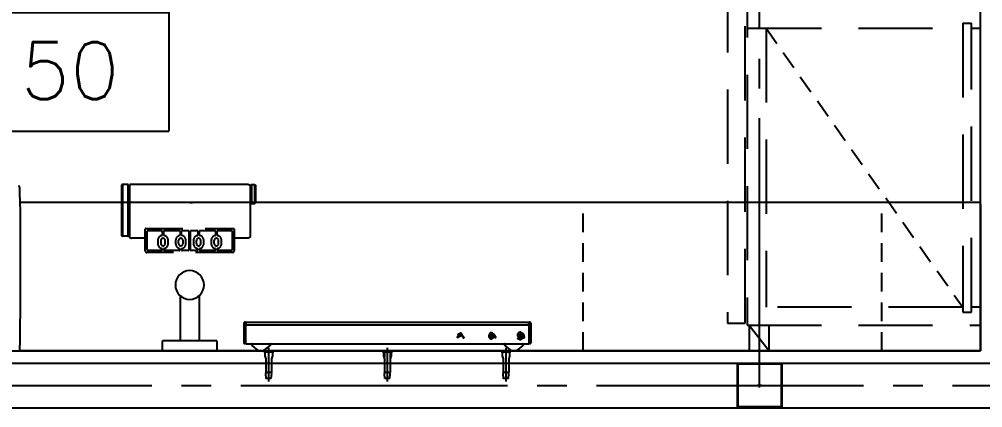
# Model space of a CAD drawing. Header units: millimetres. Extents: x 8300 to 98248, y -10383 to 40000.
# Drawn here: x 28185 to 29159, y 16027 to 16420 of the extents above; entities that cross this region are included whole.
import ezdxf
from ezdxf.enums import TextEntityAlignment as Align

# ---------------------------------------------------------------- set-up
doc = ezdxf.new("R2010")
doc.units = ezdxf.units.MM
doc.header["$LTSCALE"] = 300
for name, pattern in [('CADEWA_LINE5', [1.2, 0.9, -0.1, 0.1, -0.1]), ('CADEWA_LINE6', [2.1, 1.8, -0.1, 0.1, -0.1]), ('DASH-N', [0.375, 0.25, -0.125]), ('DASH-S', [0.2, 0.125, -0.075])]:
    doc.linetypes.add(name, pattern=pattern)
doc.layers.add('K建0_壁', color=7, linetype='CONTINUOUS')
doc.styles.add('txt2', font='txt.shx', dxfattribs={"width": 1.197332, "bigfont": 'extfont2'})

# ---------------------------------------------------------------- blocks, each defined once
blk = doc.blocks.new('ZGroup299', base_point=(28035.89, 16429.5))
at = {"layer": 'K建0_壁', "color": 250, "linetype": 'Continuous', "lineweight": -3}
for p, q in [((27735.89, 16552), (28335.89, 16552)), ((27735.89, 16552), (27735.89, 16307)), ((28335.89, 16552), (28335.89, 16307)), ((27735.89, 16427), (28335.89, 16427)), ((28035.89, 16307), (28035.89, 16427)), ((27735.89, 16307), (28335.89, 16307))]:
    blk.add_line(p, q, dxfattribs=at)
at = {"layer": 'K建0_壁', "color": 250, "lineweight": -3, "style": 'txt2'}
for s, height, width, p in [('トイレ', 67.926, 0.953422, (28035.89, 16489.5)), ('±0', 57.6, 1.034314, (27885.89, 16367)), ('2150', 57.6, 1.013158, (28185.89, 16368.25))]:
    blk.add_text(s, height=height, dxfattribs=dict(at, width=width)).set_placement(p, align=Align.MIDDLE_CENTER)

msp = doc.modelspace()

# ---------------------------------------------------------------- linework, layer by layer
at = {"layer": 'K建0_壁', "color": 250, "linetype": 'CADEWA_LINE5', "lineweight": -3}
for p, q in [((28933.5, 16050), (28933.5, 17155.69)), ((27688.57, 16050), (29312.65, 16050))]:
    msp.add_line(p, q, dxfattribs=at)
at = {"layer": 'K建0_壁', "color": 250, "linetype": 'Continuous', "lineweight": -3}
for p, q in [((29157, 16085), (29157, 17065)), ((28185.64, 16233.06), (28185.47, 16233.05)), ((28357, 16235), (28359.73, 16235)), ((29157, 16233), (29157, 16085)), ((28347.5, 16140.55), (28347.5, 16095)), ((28366.5, 16140.55), (28366.5, 16095)), ((28412, 16092.85), (28412, 16113.35)), ((28413.3, 16113.85), (28412.5, 16113.85)), ((28413.5, 16113.65), (28413.5, 16092.55)), ((28700.5, 16110.78), (28413.5, 16110.78)), ((28413.87, 16113.63), (28413.82, 16110.78)), ((28413.92, 16113.6), (28414.43, 16114.1)), ((28414.14, 16113.82), (28414.07, 16113.82)), ((28414.43, 16114.1), (28699.93, 16114.1)), ((28700.18, 16110.78), (28700.13, 16113.9)), ((28700.5, 16092.55), (28700.5, 16113.65)), ((28701.5, 16113.85), (28700.7, 16113.85)), ((28702, 16113.35), (28702, 16092.85)), ((28627.64, 16098.98), (28632.32, 16101.9)), ((28628.03, 16098.35), (28632.71, 16101.28)), ((28628.64, 16101.79), (28628.24, 16101.04)), ((28629.26, 16100.8), (28628.41, 16100.77)), ((28630.89, 16102.72), (28628.9, 16101.49)), ((28628.9, 16101.49), (28628.97, 16101.62)), ((28631.09, 16102.4), (28629.1, 16101.17)), ((28629.1, 16101.17), (28629.25, 16101.17)), ((28630.73, 16103.1), (28631.58, 16103.13)), ((28630.89, 16102.72), (28630.74, 16102.72)), ((28631.09, 16102.4), (28631.02, 16102.28)), ((28631.35, 16102.1), (28631.75, 16102.85)), ((28632.74, 16101.43), (28632.47, 16101.87)), ((28690.83, 16103.9), (28690.55, 16103.8)), ((28690.76, 16103.31), (28690.98, 16103.39)), ((28329.5, 16085), (28329.5, 16095)), ((28384.5, 16095), (28329.5, 16095)), ((28384.5, 16095), (28384.5, 16085)), ((28412.5, 16092.35), (28413.3, 16092.35)), ((28414, 16092.1), (28413.5, 16092.6)), ((28414, 16092.1), (28700, 16092.1)), ((28419.7, 16091.6), (28419.7, 16091.09)), ((28438.7, 16091.6), (28438.7, 16091.09)), ((28627.88, 16098.39), (28627.6, 16098.83)), ((28675.3, 16091.09), (28675.3, 16091.6)), ((28694.3, 16091.09), (28694.3, 16091.6)), ((28700, 16092.1), (28700.5, 16092.6)), ((28701.5, 16092.35), (28700.7, 16092.35)), ((27765, 16085), (29157, 16085)), ((28185.2, 16085.1), (28185.23, 16085.1)), ((29157, 16085), (28185.8, 16085)), ((28329.5, 16085), (28329.45, 16085)), ((28384.5, 16085), (28329.5, 16085)), ((28425.91, 16085.73), (28420.08, 16090.3)), ((28425.52, 16086.03), (28425.95, 16085)), ((28688.05, 16085), (28425.95, 16085)), ((28427.14, 16085.3), (28431.26, 16085.3)), ((28432.5, 16085), (28432, 16084)), ((28432, 16084), (28442, 16084)), ((28432.49, 16085.73), (28438.32, 16090.3)), ((28433, 16084), (28433, 16080)), ((28437, 16054), (28437, 16088)), ((28441, 16080), (28441, 16084)), ((28442, 16084), (28441.5, 16085)), ((28552.5, 16085), (28552, 16084)), ((28552, 16084), (28562, 16084)), ((28553, 16084), (28553, 16080)), ((28557, 16054), (28557, 16088)), ((28560, 16063), (28560, 16084)), ((28561, 16080), (28561, 16084)), ((28562, 16084), (28561.5, 16085)), ((28672.5, 16085), (28672, 16084)), ((28672, 16084), (28682, 16084)), ((28673, 16084), (28673, 16080)), ((28675.68, 16090.3), (28681.51, 16085.73)), ((28677, 16054), (28677, 16088)), ((28681, 16080), (28681, 16084)), ((28682, 16084), (28681.5, 16085)), ((28682.74, 16085.3), (28686.86, 16085.3)), ((28688.48, 16086.03), (28688.05, 16085)), ((28693.92, 16090.3), (28688.09, 16085.73)), ((27752.5, 16072.5), (29169.5, 16072.5)), ((28433, 16080), (28434, 16077)), ((28434, 16077), (28434, 16063)), ((28440, 16077), (28441, 16080)), ((28440, 16063), (28440, 16077)), ((28554, 16077), (28554, 16063)), ((28560, 16077), (28561, 16080)), ((28673, 16080), (28674, 16077)), ((28674, 16077), (28674, 16063)), ((28680, 16077), (28681, 16080)), ((28680, 16063), (28680, 16077)), ((28440, 16063), (28434, 16063)), ((28439.5, 16062.5), (28440, 16063)), ((28439.92, 16062), (28439.5, 16062.5)), ((28439.5, 16057), (28439.92, 16062)), ((28560, 16063), (28554, 16063)), ((28554.5, 16057), (28554.08, 16062)), ((28559.5, 16062.5), (28560, 16063)), ((28559.92, 16062), (28559.5, 16062.5)), ((28559.5, 16057), (28559.92, 16062)), ((28680, 16063), (28674, 16063)), ((28679.5, 16062.5), (28680, 16063)), ((28679.92, 16062), (28679.5, 16062.5)), ((28679.5, 16057), (28679.92, 16062)), ((28559.5, 16057), (28554.5, 16057)), ((28933.5, 16047.79), (28933.5, 16052.21)), ((28935.71, 16050), (28931.29, 16050)), ((27752.5, 16027.5), (29214.5, 16027.5))]:
    msp.add_line(p, q, dxfattribs=at)
at = {"layer": 'K建0_壁', "color": 250, "linetype": 'DASH-N', "lineweight": -3}
for p, q in [((29139, 16416), (29148, 16416)), ((29139, 16416), (29139, 16124)), ((29148, 16124), (29148, 16416)), ((28921, 16411), (29139, 16411)), ((28940, 16411), (28940, 16129)), ((29148, 16411), (29157, 16411)), ((29139, 16129), (28921, 16129)), ((29139, 16124), (29148, 16124)), ((29157, 16129), (29148, 16129)), ((28923, 16111), (28943, 16085))]:
    msp.add_line(p, q, dxfattribs=at)
at = {"layer": 'K建0_壁', "color": 250, "linetype": 'DASH-S', "lineweight": -3, "ltscale": 0.5}
for p, q in [((28940, 16411), (29139, 16129)), ((28755, 16085), (28755, 16235)), ((29057.05, 16085), (29057.05, 16235))]:
    msp.add_line(p, q, dxfattribs=at)
at = {"layer": 'K建0_壁', "color": 250, "linetype": 'DASH-S', "lineweight": -3, "ltscale": 15}
for p, q in [((28294.5, 16253.01), (28289, 16253.01)), ((28295, 16252.51), (28295, 16237.78)), ((28296, 16251.85), (28296, 16235)), ((28416, 16253), (28298, 16253)), ((28418, 16251.85), (28418, 16235)), ((28418, 16250.96), (28418, 16240.14)), ((28419, 16249.51), (28419, 16234.4)), ((28419.5, 16253), (28422.5, 16253)), ((28419.5, 16249.95), (28419.5, 16233.9)), ((28422.5, 16249.95), (28422.5, 16233.9)), ((28423.5, 16249.08), (28423.5, 16234.9)), ((28295, 16237.78), (28295, 16235)), ((28295, 16235), (28295, 16237.78)), ((28419.5, 16233.9), (28422.5, 16233.9))]:
    msp.add_line(p, q, dxfattribs=at)
at = {"layer": 'K建0_壁', "color": 250, "linetype": 'DASH-S', "lineweight": -3}
for p, q in [((28288, 16235), (28288, 16201.89)), ((28289, 16235), (28289, 16200.89)), ((28294.5, 16235), (28294.5, 16200.89)), ((28295, 16219.19), (28295, 16235)), ((28295, 16235), (28295, 16212.08)), ((28296, 16235), (28296, 16200.13)), ((28418, 16235), (28418, 16200.13)), ((28295, 16201.52), (28295, 16212.08)), ((28312, 16185.94), (28312, 16207.94)), ((28312.5, 16208.44), (28401.5, 16208.44)), ((28402, 16207.94), (28402, 16185.94)), ((28294.5, 16200.89), (28289, 16200.89)), ((28295, 16201.52), (28295, 16201.39)), ((28312, 16198.98), (28298, 16198.98)), ((28314, 16186.94), (28314, 16205.94)), ((28314.5, 16206.44), (28328.75, 16206.44)), ((28329.25, 16205.94), (28329.25, 16202.05)), ((28330.75, 16202.05), (28330.75, 16205.94)), ((28331.25, 16206.44), (28346.75, 16206.44)), ((28347.25, 16205.94), (28347.25, 16202.05)), ((28348.75, 16202.05), (28348.75, 16205.94)), ((28349.25, 16206.44), (28355.75, 16206.44)), ((28356.25, 16205.94), (28356.25, 16186.94)), ((28357.75, 16186.94), (28357.75, 16205.94)), ((28358.25, 16206.44), (28364.75, 16206.44)), ((28365.25, 16205.94), (28365.25, 16202.05)), ((28366.75, 16202.05), (28366.75, 16205.94)), ((28367.25, 16206.44), (28382.75, 16206.44)), ((28383.25, 16205.94), (28383.25, 16202.05)), ((28384.75, 16202.05), (28384.75, 16205.94)), ((28385.25, 16206.44), (28399.5, 16206.44)), ((28400, 16205.94), (28400, 16186.94)), ((28416, 16198.98), (28402, 16198.98)), ((28324.75, 16196.44), (28324.75, 16193.44)), ((28327.75, 16196.44), (28327.75, 16193.44)), ((28332.25, 16193.44), (28332.25, 16196.44)), ((28335.25, 16193.44), (28335.25, 16196.44)), ((28342.75, 16196.44), (28342.75, 16193.44)), ((28345.75, 16193.44), (28345.75, 16196.44)), ((28350.25, 16193.44), (28350.25, 16196.44)), ((28353.25, 16193.44), (28353.25, 16196.44)), ((28360.75, 16196.44), (28360.75, 16193.44)), ((28363.75, 16193.44), (28363.75, 16196.44)), ((28368.25, 16193.44), (28368.25, 16196.44)), ((28371.25, 16193.44), (28371.25, 16196.44)), ((28378.75, 16196.44), (28378.75, 16193.44)), ((28381.75, 16193.44), (28381.75, 16196.44)), ((28386.25, 16193.44), (28386.25, 16196.44)), ((28389.25, 16193.44), (28389.25, 16196.44)), ((28400.5, 16184.44), (28313.5, 16184.44)), ((28328.75, 16186.44), (28314.5, 16186.44)), ((28329.25, 16187.83), (28329.25, 16186.94)), ((28330.75, 16186.94), (28330.75, 16187.83)), ((28346.75, 16186.44), (28331.25, 16186.44)), ((28347.25, 16187.83), (28347.25, 16186.94)), ((28348.75, 16186.94), (28348.75, 16187.83)), ((28355.75, 16186.44), (28349.25, 16186.44)), ((28364.75, 16186.44), (28358.25, 16186.44)), ((28365.25, 16187.83), (28365.25, 16186.94)), ((28366.75, 16186.94), (28366.75, 16187.83)), ((28382.75, 16186.44), (28367.25, 16186.44)), ((28383.25, 16187.83), (28383.25, 16186.94)), ((28384.75, 16186.94), (28384.75, 16187.83)), ((28399.5, 16186.44), (28385.25, 16186.44))]:
    msp.add_line(p, q, dxfattribs=at)
at = {"layer": 'K建0_壁', "color": 250, "linetype": 'DASH-N', "lineweight": -3}
for points in [[(28921, 17039), (28921, 16111), (29157, 16111), (29157, 17039)], [(28923, 16111), (28923, 16085), (28943, 16085), (28943, 16111)]]:
    msp.add_lwpolyline(points, dxfattribs=at)
msp.add_lwpolyline([(28901, 16574), (28901, 16113), (28919, 16113), (28919, 16574)], close=True, dxfattribs=at)
at = {"layer": 'K建0_壁', "color": 250, "linetype": 'Continuous', "lineweight": -3}
for points in [[(28185.47, 16233.05), (28185.47, 16233.69), (28185.46, 16234.33), (28185.45, 16234.97), (28185.43, 16235.61), (28185.42, 16236.25), (28185.4, 16236.89), (28185.39, 16237.53), (28185.37, 16238.16), (28185.35, 16238.8), (28185.34, 16239.44), (28185.33, 16240.08), (28185.32, 16240.72), (28185.31, 16241.36), (28185.3, 16242), (28185.3, 16242.64), (28185.31, 16243.27), (28185.31, 16243.91), (28185.32, 16244.55), (28185.32, 16245.19), (28185.32, 16245.83), (28185.3, 16246.47), (28185.28, 16247.11), (28185.25, 16247.75), (28185.19, 16248.38), (28185.12, 16249.02), (28185.03, 16249.66), (28184.92, 16250.29), (28184.78, 16250.92), (28184.6, 16251.54), (28184.39, 16252.14)], [(29157, 16233), (29157, 16235), (28185.45, 16235)], [(28185.67, 16114.97), (28185.72, 16119.89), (28185.77, 16124.81), (28185.82, 16129.73), (28185.86, 16134.65), (28185.89, 16139.57), (28185.92, 16144.49), (28185.95, 16149.41), (28185.97, 16154.33), (28185.98, 16159.25), (28185.99, 16164.17), (28186, 16169.09), (28186, 16174.01), (28186, 16178.93), (28185.99, 16183.85), (28185.97, 16188.77), (28185.96, 16193.69), (28185.93, 16198.62), (28185.91, 16203.54), (28185.87, 16208.46), (28185.83, 16213.38), (28185.79, 16218.3), (28185.74, 16223.22), (28185.69, 16228.14), (28185.64, 16233.06)], [(28185.23, 16084.86), (28185.26, 16086.53), (28185.29, 16088.2), (28185.32, 16089.87), (28185.34, 16091.55), (28185.37, 16093.22), (28185.4, 16094.89), (28185.42, 16096.57), (28185.45, 16098.24), (28185.47, 16099.91), (28185.5, 16101.59), (28185.52, 16103.26), (28185.54, 16104.93), (28185.57, 16106.61), (28185.59, 16108.28), (28185.61, 16109.95), (28185.63, 16111.63), (28185.65, 16113.3), (28185.67, 16114.97)], [(28553, 16080), (28554, 16077), (28554.5, 16080), (28554.5, 16084)], [(28439.5, 16057), (28434.5, 16057), (28434.08, 16062), (28434.5, 16062.5), (28434, 16063)], [(28554.08, 16062), (28554.5, 16062.5), (28554, 16063)], [(28679.5, 16057), (28674.5, 16057), (28674.08, 16062), (28674.5, 16062.5), (28674, 16063)]]:
    msp.add_lwpolyline(points, dxfattribs=at)
at = {"layer": 'K建0_壁', "color": 250, "linetype": 'DASH-S', "lineweight": -3, "ltscale": 15}
for points in [[(28288, 16252.01), (28288, 16237.34), (28288, 16235)], [(28289, 16253.01), (28289, 16238.21), (28289, 16235)], [(28294.5, 16253.01), (28294.5, 16238.21), (28294.5, 16235)], [(28298, 16253), (28297.95, 16253), (28297.91, 16253), (28297.86, 16253), (28297.81, 16253), (28297.77, 16253), (28297.72, 16253), (28297.68, 16252.99), (28297.63, 16252.99), (28297.59, 16252.99), (28297.54, 16252.99), (28297.5, 16252.99), (28297.45, 16252.98), (28297.41, 16252.98), (28297.37, 16252.97), (28297.32, 16252.97), (28297.28, 16252.97), (28297.24, 16252.96), (28297.2, 16252.96), (28297.15, 16252.95), (28297.11, 16252.94), (28297.07, 16252.94), (28297.03, 16252.93), (28296.99, 16252.92), (28296.95, 16252.91), (28296.92, 16252.9), (28296.88, 16252.89), (28296.84, 16252.88), (28296.8, 16252.87), (28296.77, 16252.86), (28296.73, 16252.85), (28296.69, 16252.83), (28296.66, 16252.82), (28296.62, 16252.8), (28296.59, 16252.79), (28296.56, 16252.77), (28296.52, 16252.75), (28296.49, 16252.73), (28296.46, 16252.71), (28296.43, 16252.69), (28296.4, 16252.67), (28296.37, 16252.65), (28296.34, 16252.62), (28296.31, 16252.6), (28296.29, 16252.57), (28296.26, 16252.55), (28296.24, 16252.52), (28296.21, 16252.49), (28296.19, 16252.46), (28296.17, 16252.43), (28296.15, 16252.4), (28296.13, 16252.37), (28296.11, 16252.33), (28296.1, 16252.3), (28296.08, 16252.27), (28296.07, 16252.23), (28296.06, 16252.2), (28296.05, 16252.17), (28296.04, 16252.13), (28296.03, 16252.1), (28296.02, 16252.06), (28296.01, 16252.03), (28296.01, 16251.99), (28296, 16251.96), (28296, 16251.92), (28296, 16251.88), (28296, 16251.85)], [(28416, 16253), (28416.05, 16253), (28416.09, 16253), (28416.14, 16253), (28416.19, 16253), (28416.23, 16253), (28416.28, 16253), (28416.32, 16252.99), (28416.37, 16252.99), (28416.41, 16252.99), (28416.46, 16252.99), (28416.5, 16252.99), (28416.55, 16252.98), (28416.59, 16252.98), (28416.63, 16252.97), (28416.68, 16252.97), (28416.72, 16252.97), (28416.76, 16252.96), (28416.8, 16252.96), (28416.85, 16252.95), (28416.89, 16252.94), (28416.93, 16252.94), (28416.97, 16252.93), (28417.01, 16252.92), (28417.05, 16252.91), (28417.08, 16252.9), (28417.12, 16252.89), (28417.16, 16252.88), (28417.2, 16252.87), (28417.23, 16252.86), (28417.27, 16252.85), (28417.31, 16252.83), (28417.34, 16252.82), (28417.38, 16252.8), (28417.41, 16252.79), (28417.44, 16252.77), (28417.48, 16252.75), (28417.51, 16252.73), (28417.54, 16252.71), (28417.57, 16252.69), (28417.6, 16252.67), (28417.63, 16252.65), (28417.66, 16252.62), (28417.69, 16252.6), (28417.71, 16252.57), (28417.74, 16252.55), (28417.76, 16252.52), (28417.79, 16252.49), (28417.81, 16252.46), (28417.83, 16252.43), (28417.85, 16252.4), (28417.87, 16252.37), (28417.89, 16252.33), (28417.9, 16252.3), (28417.92, 16252.27), (28417.93, 16252.23), (28417.94, 16252.2), (28417.95, 16252.17), (28417.96, 16252.13), (28417.97, 16252.1), (28417.98, 16252.06), (28417.99, 16252.03), (28417.99, 16251.99), (28418, 16251.96), (28418, 16251.92), (28418, 16251.88), (28418, 16251.85)], [(28419, 16252.5), (28419, 16252.5), (28419, 16252.51), (28419, 16252.52), (28419, 16252.53), (28419, 16252.55), (28419, 16252.56), (28419, 16252.57), (28419.01, 16252.58), (28419.01, 16252.58), (28419.01, 16252.59), (28419.01, 16252.6), (28419.01, 16252.61), (28419.01, 16252.62), (28419.02, 16252.63), (28419.02, 16252.64), (28419.02, 16252.65), (28419.03, 16252.66), (28419.03, 16252.67), (28419.03, 16252.67), (28419.03, 16252.68), (28419.04, 16252.69), (28419.04, 16252.7), (28419.05, 16252.71), (28419.05, 16252.72), (28419.05, 16252.73), (28419.06, 16252.73), (28419.06, 16252.74), (28419.07, 16252.75), (28419.07, 16252.76), (28419.08, 16252.77), (28419.08, 16252.77), (28419.09, 16252.78), (28419.09, 16252.79), (28419.1, 16252.8), (28419.1, 16252.8), (28419.11, 16252.81), (28419.12, 16252.82), (28419.12, 16252.83), (28419.13, 16252.83), (28419.13, 16252.84), (28419.14, 16252.85), (28419.15, 16252.85), (28419.15, 16252.86), (28419.16, 16252.87), (28419.17, 16252.87), (28419.17, 16252.88), (28419.18, 16252.88), (28419.19, 16252.89), (28419.2, 16252.9), (28419.2, 16252.9), (28419.21, 16252.91), (28419.22, 16252.91), (28419.23, 16252.92), (28419.23, 16252.92), (28419.24, 16252.93), (28419.25, 16252.93), (28419.26, 16252.94), (28419.27, 16252.94), (28419.27, 16252.95), (28419.28, 16252.95), (28419.29, 16252.95), (28419.3, 16252.96), (28419.31, 16252.96), (28419.32, 16252.97), (28419.33, 16252.97), (28419.33, 16252.97), (28419.34, 16252.97), (28419.35, 16252.98), (28419.36, 16252.98), (28419.37, 16252.98), (28419.38, 16252.99), (28419.39, 16252.99), (28419.4, 16252.99), (28419.41, 16252.99), (28419.42, 16252.99), (28419.43, 16252.99), (28419.43, 16253), (28419.44, 16253), (28419.45, 16253), (28419.46, 16253), (28419.47, 16253), (28419.48, 16253), (28419.49, 16253), (28419.5, 16253)], [(28419, 16252.5), (28419, 16252.5), (28419, 16252.49), (28419, 16252.49), (28419, 16252.48), (28419, 16252.46), (28419, 16252.45), (28419, 16252.43), (28419, 16252.4), (28419, 16252.38), (28419, 16252.35), (28419, 16252.32), (28419, 16252.29), (28419, 16252.25), (28419, 16252.21), (28419, 16252.17), (28419, 16252.12), (28419, 16252.07), (28419, 16252.02), (28419, 16251.97), (28419, 16251.91), (28419, 16251.85), (28419, 16251.79), (28419, 16251.73), (28419, 16251.66), (28419, 16251.59), (28419, 16251.52), (28419, 16251.45), (28419, 16251.38), (28419, 16251.3), (28419, 16251.22), (28419, 16251.14), (28419, 16251.05), (28419, 16250.97), (28419, 16250.88), (28419, 16250.79), (28419, 16250.7), (28419, 16250.61), (28419, 16250.52), (28419, 16250.42), (28419, 16250.33), (28419, 16250.23), (28419, 16250.13), (28419, 16250.03), (28419, 16249.93), (28419, 16249.83), (28419, 16249.72), (28419, 16249.62), (28419, 16249.51)], [(28419.5, 16253), (28419.5, 16253), (28419.5, 16252.99), (28419.5, 16252.98), (28419.5, 16252.97), (28419.5, 16252.95), (28419.5, 16252.93), (28419.5, 16252.9), (28419.5, 16252.87), (28419.5, 16252.84), (28419.5, 16252.8), (28419.5, 16252.76), (28419.5, 16252.71), (28419.5, 16252.66), (28419.5, 16252.61), (28419.5, 16252.55), (28419.5, 16252.49), (28419.5, 16252.43), (28419.5, 16252.36), (28419.5, 16252.29), (28419.5, 16252.22), (28419.5, 16252.14), (28419.5, 16252.06), (28419.5, 16251.98), (28419.5, 16251.89), (28419.5, 16251.8), (28419.5, 16251.71), (28419.5, 16251.62), (28419.5, 16251.52), (28419.5, 16251.42), (28419.5, 16251.32), (28419.5, 16251.21), (28419.5, 16251.11), (28419.5, 16251), (28419.5, 16250.89), (28419.5, 16250.78), (28419.5, 16250.66), (28419.5, 16250.55), (28419.5, 16250.43), (28419.5, 16250.31), (28419.5, 16250.19), (28419.5, 16250.07), (28419.5, 16249.95)], [(28422.5, 16253), (28422.5, 16253), (28422.5, 16252.99), (28422.5, 16252.98), (28422.5, 16252.97), (28422.5, 16252.95), (28422.5, 16252.93), (28422.5, 16252.9), (28422.5, 16252.87), (28422.5, 16252.84), (28422.5, 16252.8), (28422.5, 16252.76), (28422.5, 16252.71), (28422.5, 16252.66), (28422.5, 16252.61), (28422.5, 16252.55), (28422.5, 16252.49), (28422.5, 16252.43), (28422.5, 16252.36), (28422.5, 16252.29), (28422.5, 16252.22), (28422.5, 16252.14), (28422.5, 16252.06), (28422.5, 16251.98), (28422.5, 16251.89), (28422.5, 16251.8), (28422.5, 16251.71), (28422.5, 16251.62), (28422.5, 16251.52), (28422.5, 16251.42), (28422.5, 16251.32), (28422.5, 16251.21), (28422.5, 16251.11), (28422.5, 16251), (28422.5, 16250.89), (28422.5, 16250.78), (28422.5, 16250.66), (28422.5, 16250.55), (28422.5, 16250.43), (28422.5, 16250.31), (28422.5, 16250.19), (28422.5, 16250.07), (28422.5, 16249.95)], [(28422.5, 16253), (28422.52, 16253), (28422.53, 16253), (28422.55, 16253), (28422.57, 16253), (28422.59, 16253), (28422.6, 16252.99), (28422.62, 16252.99), (28422.64, 16252.99), (28422.66, 16252.99), (28422.67, 16252.98), (28422.69, 16252.98), (28422.71, 16252.98), (28422.72, 16252.97), (28422.74, 16252.97), (28422.76, 16252.97), (28422.78, 16252.96), (28422.79, 16252.96), (28422.81, 16252.95), (28422.83, 16252.95), (28422.84, 16252.94), (28422.86, 16252.93), (28422.87, 16252.93), (28422.89, 16252.92), (28422.91, 16252.91), (28422.92, 16252.91), (28422.94, 16252.9), (28422.95, 16252.89), (28422.97, 16252.88), (28422.98, 16252.87), (28423, 16252.87), (28423.01, 16252.86), (28423.03, 16252.85), (28423.04, 16252.84), (28423.06, 16252.83), (28423.07, 16252.82), (28423.09, 16252.81), (28423.1, 16252.8), (28423.12, 16252.79), (28423.13, 16252.78), (28423.14, 16252.77), (28423.16, 16252.75), (28423.17, 16252.74), (28423.18, 16252.73), (28423.19, 16252.72), (28423.21, 16252.71), (28423.22, 16252.69), (28423.23, 16252.68), (28423.24, 16252.67), (28423.25, 16252.66), (28423.27, 16252.64), (28423.28, 16252.63), (28423.29, 16252.62), (28423.3, 16252.6), (28423.31, 16252.59), (28423.32, 16252.57), (28423.33, 16252.56), (28423.34, 16252.54), (28423.35, 16252.53), (28423.36, 16252.51), (28423.37, 16252.5), (28423.37, 16252.48), (28423.38, 16252.47), (28423.39, 16252.45), (28423.4, 16252.44), (28423.41, 16252.42), (28423.41, 16252.41), (28423.42, 16252.39), (28423.43, 16252.37), (28423.43, 16252.36), (28423.44, 16252.34), (28423.45, 16252.33), (28423.45, 16252.31), (28423.46, 16252.29), (28423.46, 16252.28), (28423.47, 16252.26), (28423.47, 16252.24), (28423.47, 16252.22), (28423.48, 16252.21), (28423.48, 16252.19), (28423.48, 16252.17), (28423.49, 16252.16), (28423.49, 16252.14), (28423.49, 16252.12), (28423.49, 16252.1), (28423.5, 16252.09), (28423.5, 16252.07), (28423.5, 16252.05), (28423.5, 16252.04), (28423.5, 16252.02), (28423.5, 16252)], [(28423.5, 16252), (28423.5, 16252), (28423.5, 16251.99), (28423.5, 16251.99), (28423.5, 16251.98), (28423.5, 16251.96), (28423.5, 16251.95), (28423.5, 16251.93), (28423.5, 16251.91), (28423.5, 16251.88), (28423.5, 16251.86), (28423.5, 16251.83), (28423.5, 16251.79), (28423.5, 16251.76), (28423.5, 16251.72), (28423.5, 16251.68), (28423.5, 16251.63), (28423.5, 16251.59), (28423.5, 16251.54), (28423.5, 16251.48), (28423.5, 16251.43), (28423.5, 16251.37), (28423.5, 16251.31), (28423.5, 16251.25), (28423.5, 16251.19), (28423.5, 16251.12), (28423.5, 16251.05), (28423.5, 16250.98), (28423.5, 16250.9), (28423.5, 16250.83), (28423.5, 16250.75), (28423.5, 16250.67), (28423.5, 16250.59), (28423.5, 16250.51), (28423.5, 16250.42), (28423.5, 16250.34), (28423.5, 16250.25), (28423.5, 16250.16), (28423.5, 16250.07), (28423.5, 16249.97), (28423.5, 16249.88), (28423.5, 16249.78), (28423.5, 16249.68), (28423.5, 16249.59), (28423.5, 16249.49), (28423.5, 16249.39), (28423.5, 16249.29), (28423.5, 16249.18), (28423.5, 16249.08)], [(28419, 16234.4), (28419, 16234.4), (28419, 16234.39), (28419, 16234.38), (28419, 16234.37), (28419, 16234.36), (28419, 16234.34), (28419, 16234.33), (28419.01, 16234.33), (28419.01, 16234.32), (28419.01, 16234.31), (28419.01, 16234.3), (28419.01, 16234.29), (28419.01, 16234.28), (28419.02, 16234.27), (28419.02, 16234.26), (28419.02, 16234.25), (28419.03, 16234.25), (28419.03, 16234.24), (28419.03, 16234.23), (28419.03, 16234.22), (28419.04, 16234.21), (28419.04, 16234.2), (28419.05, 16234.19), (28419.05, 16234.18), (28419.05, 16234.18), (28419.06, 16234.17), (28419.06, 16234.16), (28419.07, 16234.15), (28419.07, 16234.14), (28419.08, 16234.14), (28419.08, 16234.13), (28419.09, 16234.12), (28419.09, 16234.11), (28419.1, 16234.1), (28419.1, 16234.1), (28419.11, 16234.09), (28419.12, 16234.08), (28419.12, 16234.08), (28419.13, 16234.07), (28419.13, 16234.06), (28419.14, 16234.05), (28419.15, 16234.05), (28419.15, 16234.04), (28419.16, 16234.04), (28419.17, 16234.03), (28419.17, 16234.02), (28419.18, 16234.02), (28419.19, 16234.01), (28419.2, 16234.01), (28419.2, 16234), (28419.21, 16233.99), (28419.22, 16233.99), (28419.23, 16233.98), (28419.23, 16233.98), (28419.24, 16233.97), (28419.25, 16233.97), (28419.26, 16233.96), (28419.27, 16233.96), (28419.27, 16233.96), (28419.28, 16233.95), (28419.29, 16233.95), (28419.3, 16233.94), (28419.31, 16233.94), (28419.32, 16233.94), (28419.33, 16233.93), (28419.33, 16233.93), (28419.34, 16233.93), (28419.35, 16233.92), (28419.36, 16233.92), (28419.37, 16233.92), (28419.38, 16233.92), (28419.39, 16233.91), (28419.4, 16233.91), (28419.41, 16233.91), (28419.42, 16233.91), (28419.43, 16233.91), (28419.43, 16233.91), (28419.44, 16233.9), (28419.45, 16233.9), (28419.46, 16233.9), (28419.47, 16233.9), (28419.48, 16233.9), (28419.49, 16233.9), (28419.5, 16233.9)]]:
    msp.add_lwpolyline(points, dxfattribs=at)
at = {"layer": 'K建0_壁', "color": 250, "linetype": 'DASH-S', "lineweight": -3}
for points in [[(28296, 16200.13), (28296, 16200.1), (28296, 16200.07), (28296, 16200.03), (28296.01, 16200), (28296.01, 16199.97), (28296.02, 16199.94), (28296.02, 16199.9), (28296.03, 16199.87), (28296.04, 16199.84), (28296.05, 16199.81), (28296.06, 16199.78), (28296.07, 16199.74), (28296.08, 16199.71), (28296.09, 16199.68), (28296.11, 16199.65), (28296.13, 16199.62), (28296.14, 16199.59), (28296.16, 16199.57), (28296.18, 16199.54), (28296.2, 16199.51), (28296.22, 16199.48), (28296.24, 16199.46), (28296.26, 16199.43), (28296.29, 16199.41), (28296.31, 16199.38), (28296.34, 16199.36), (28296.36, 16199.34), (28296.39, 16199.32), (28296.42, 16199.3), (28296.45, 16199.28), (28296.47, 16199.26), (28296.5, 16199.24), (28296.53, 16199.22), (28296.56, 16199.21), (28296.59, 16199.19), (28296.62, 16199.18), (28296.66, 16199.16), (28296.69, 16199.15), (28296.72, 16199.14), (28296.75, 16199.13), (28296.79, 16199.11), (28296.82, 16199.1), (28296.86, 16199.09), (28296.89, 16199.08), (28296.93, 16199.07), (28296.96, 16199.07), (28297, 16199.06), (28297.03, 16199.05), (28297.07, 16199.04), (28297.11, 16199.04), (28297.14, 16199.03), (28297.18, 16199.03), (28297.22, 16199.02), (28297.26, 16199.02), (28297.3, 16199.01), (28297.34, 16199.01), (28297.38, 16199), (28297.42, 16199), (28297.46, 16199), (28297.5, 16199), (28297.54, 16198.99), (28297.58, 16198.99), (28297.62, 16198.99), (28297.66, 16198.99), (28297.7, 16198.98), (28297.75, 16198.98), (28297.79, 16198.98), (28297.83, 16198.98), (28297.87, 16198.98), (28297.92, 16198.98), (28297.96, 16198.98), (28298, 16198.98)], [(28418, 16200.13), (28418, 16200.1), (28418, 16200.07), (28418, 16200.03), (28417.99, 16200), (28417.99, 16199.97), (28417.98, 16199.94), (28417.98, 16199.9), (28417.97, 16199.87), (28417.96, 16199.84), (28417.95, 16199.81), (28417.94, 16199.78), (28417.93, 16199.74), (28417.92, 16199.71), (28417.91, 16199.68), (28417.89, 16199.65), (28417.87, 16199.62), (28417.86, 16199.59), (28417.84, 16199.57), (28417.82, 16199.54), (28417.8, 16199.51), (28417.78, 16199.48), (28417.76, 16199.46), (28417.74, 16199.43), (28417.71, 16199.41), (28417.69, 16199.38), (28417.66, 16199.36), (28417.64, 16199.34), (28417.61, 16199.32), (28417.58, 16199.3), (28417.55, 16199.28), (28417.53, 16199.26), (28417.5, 16199.24), (28417.47, 16199.22), (28417.44, 16199.21), (28417.41, 16199.19), (28417.38, 16199.18), (28417.34, 16199.16), (28417.31, 16199.15), (28417.28, 16199.14), (28417.25, 16199.13), (28417.21, 16199.11), (28417.18, 16199.1), (28417.14, 16199.09), (28417.11, 16199.08), (28417.07, 16199.07), (28417.04, 16199.07), (28417, 16199.06), (28416.97, 16199.05), (28416.93, 16199.04), (28416.89, 16199.04), (28416.86, 16199.03), (28416.82, 16199.03), (28416.78, 16199.02), (28416.74, 16199.02), (28416.7, 16199.01), (28416.66, 16199.01), (28416.62, 16199), (28416.58, 16199), (28416.54, 16199), (28416.5, 16199), (28416.46, 16198.99), (28416.42, 16198.99), (28416.38, 16198.99), (28416.34, 16198.99), (28416.3, 16198.98), (28416.25, 16198.98), (28416.21, 16198.98), (28416.17, 16198.98), (28416.13, 16198.98), (28416.08, 16198.98), (28416.04, 16198.98), (28416, 16198.98)]]:
    msp.add_lwpolyline(points, dxfattribs=at)
at = {"layer": 'K建0_壁', "color": 250, "linetype": 'Continuous', "lineweight": -3}
for points in [[(28911, 16072.5), (28956, 16072.5), (28956, 16027.5), (28911, 16027.5)], [(28911.8, 16071.7), (28955.2, 16071.7), (28955.2, 16028.3), (28911.8, 16028.3)]]:
    msp.add_lwpolyline(points, close=True, dxfattribs=at)
for centre, radius in [((28632.72, 16100.34), 0.267), ((28662.53, 16103.26), 0.266), ((28691.75, 16103.76), 0.266), ((28633.17, 16099.62), 0.267), ((28633.62, 16098.89), 0.267), ((28634.07, 16098.17), 0.267), ((28666.07, 16099.15), 0.266), ((28666.07, 16098.29), 0.266), ((28689.1, 16097.31), 0.266), ((28689.87, 16096.94), 0.266), ((28694.7, 16098.03), 0.266), ((28695.12, 16098.77), 0.266), ((28695.24, 16099.61), 0.266)]:
    msp.add_circle(centre, radius, dxfattribs=at)
at = {"layer": 'K建0_壁', "color": 250, "linetype": 'DASH-S', "lineweight": -3, "ltscale": 15}
for centre, radius, start, end in [((28289, 16252.01), 1, 90.00179, 179.99836), ((28294.5, 16252.51), 0.5, 0.00128, 89.99876), ((28296, 16251.96), 1, 179.99173, 269.99907), ((28418, 16251.96), 1, 270.00093, 0.00827), ((28296, 16239.14), 1, 90.0072, 180.00549), ((28418, 16239.14), 1, 359.99451, 89.9928), ((28422.5, 16234.9), 1, 270.00326, 0.00262)]:
    msp.add_arc(centre, radius, start, end, dxfattribs=at)
at = {"layer": 'K建0_壁', "color": 250, "linetype": 'DASH-S', "lineweight": -3}
for centre, radius, start, end in [((28296, 16221.16), 1, 180, 270), ((28312.5, 16207.94), 0.5, 90, 180), ((28401.5, 16207.94), 0.5, 0, 90), ((28289, 16201.89), 1, 180.00163, 269.99821), ((28294.5, 16201.39), 0.5, 270.00124, 359.99897), ((28296, 16202.95), 1, 90, 180), ((28314.5, 16205.94), 0.5, 90, 180), ((28330, 16196.44), 5.25, 102.55586, 180), ((28330, 16196.44), 2.25, 0, 180), ((28328.75, 16205.94), 0.5, 0, 90), ((28328.75, 16202.05), 0.5, 282.55586, 0), ((28331.25, 16205.94), 0.5, 90, 180), ((28331.25, 16202.05), 0.5, 180, 257.44414), ((28330, 16196.44), 5.25, 0, 77.44414), ((28348, 16196.44), 5.25, 102.55586, 180), ((28348, 16196.44), 2.25, 0, 180), ((28346.75, 16205.94), 0.5, 0, 90), ((28346.75, 16202.05), 0.5, 282.55586, 0), ((28349.25, 16205.94), 0.5, 90, 180), ((28349.25, 16202.05), 0.5, 180, 257.44414), ((28348, 16196.44), 5.25, 0, 77.44414), ((28355.75, 16205.94), 0.5, 0, 90), ((28358.25, 16205.94), 0.5, 90, 180), ((28366, 16196.44), 5.25, 102.55586, 180), ((28366, 16196.44), 2.25, 0, 180), ((28364.75, 16205.94), 0.5, 0, 90), ((28364.75, 16202.05), 0.5, 282.55586, 0), ((28367.25, 16205.94), 0.5, 90, 180), ((28367.25, 16202.05), 0.5, 180, 257.44414), ((28366, 16196.44), 5.25, 0, 77.44414), ((28384, 16196.44), 5.25, 102.55586, 180), ((28384, 16196.44), 2.25, 0, 180), ((28382.75, 16205.94), 0.5, 0, 90), ((28382.75, 16202.05), 0.5, 282.55586, 0), ((28385.25, 16205.94), 0.5, 90, 180), ((28385.25, 16202.05), 0.5, 180, 257.44414), ((28384, 16196.44), 5.25, 0, 77.44414), ((28399.5, 16205.94), 0.5, 0, 90), ((28330, 16193.44), 5.25, 180, 257.44414), ((28330, 16193.44), 2.25, 180, 360), ((28328.75, 16187.83), 0.5, 0, 77.44414), ((28331.25, 16187.83), 0.5, 102.55586, 180), ((28330, 16193.44), 5.25, 282.55586, 360), ((28348, 16193.44), 5.25, 180, 257.44414), ((28348, 16193.44), 2.25, 180, 360), ((28346.75, 16187.83), 0.5, 0, 77.44414), ((28349.25, 16187.83), 0.5, 102.55586, 180), ((28348, 16193.44), 5.25, 282.55586, 360), ((28366, 16193.44), 5.25, 180, 257.44414), ((28366, 16193.44), 2.25, 180, 360), ((28364.75, 16187.83), 0.5, 0, 77.44414), ((28367.25, 16187.83), 0.5, 102.55586, 180), ((28366, 16193.44), 5.25, 282.55586, 360), ((28384, 16193.44), 5.25, 180, 257.44414), ((28384, 16193.44), 2.25, 180, 360), ((28382.75, 16187.83), 0.5, 0, 77.44414), ((28385.25, 16187.83), 0.5, 102.55586, 180), ((28384, 16193.44), 5.25, 282.55586, 360), ((28313.5, 16185.94), 1.5, 180, 270), ((28314.5, 16186.94), 0.5, 180, 270), ((28328.75, 16186.94), 0.5, 270, 0), ((28331.25, 16186.94), 0.5, 180, 270), ((28346.75, 16186.94), 0.5, 270, 0), ((28349.25, 16186.94), 0.5, 180, 270), ((28355.75, 16186.94), 0.5, 270, 0), ((28358.25, 16186.94), 0.5, 180, 270), ((28364.75, 16186.94), 0.5, 270, 0), ((28367.25, 16186.94), 0.5, 180, 270), ((28382.75, 16186.94), 0.5, 270, 0), ((28385.25, 16186.94), 0.5, 180, 270), ((28399.5, 16186.94), 0.5, 270, 0), ((28400.5, 16185.94), 1.5, 270, 0)]:
    msp.add_arc(centre, radius, start, end, dxfattribs=at)
at = {"layer": 'K建0_壁', "color": 250, "linetype": 'Continuous', "lineweight": -3}
for centre, radius, start, end in [((28357, 16151.5), 14.5, 90, 270), ((28357, 16151.5), 14.5, 270, 90), ((28412.5, 16113.35), 0.5, 90.09066, 180), ((28413.3, 16113.65), 0.2, 0, 89.85666), ((28414.07, 16113.62), 0.2, 90.11296, 178.56366), ((28699.93, 16113.9), 0.2, 1.00016, 90), ((28700.7, 16113.65), 0.2, 89.85666, 180), ((28701.5, 16113.35), 0.5, 0, 89.90934), ((28628.41, 16100.95), 0.193, 152.99674, 208.06625), ((28628.41, 16100.96), 0.192, 209.10811, 271.05754), ((28628.81, 16101.7), 0.188, 331.94497, 152.04374), ((28629.26, 16100.98), 0.188, 272.13216, 92.0398), ((28630.73, 16102.91), 0.188, 91.86008, 272.1732), ((28631.18, 16102.19), 0.188, 151.98281, 332.18065), ((28631.58, 16102.94), 0.189, 41.38746, 91.74071), ((28631.58, 16102.94), 0.191, 332.68869, 40.87679), ((28632.38, 16101.81), 0.106, 31.73468, 122.10628), ((28632.65, 16101.37), 0.107, 301.83433, 32.2483), ((28663.35, 16099.88), 3.75, 142.44339, 177.31738), ((28663.4, 16099.87), 3.27, 152.42486, 177.19888), ((28663.12, 16100.03), 3.47, 114.67754, 142.07125), ((28663.16, 16099.99), 2.99, 115.65194, 152.35339), ((28663.11, 16099.89), 1.93, 139.5148, 177.6334), ((28663.18, 16099.86), 2.01, 112.27067, 140.13998), ((28661.74, 16102.94), 0.263, 90.02951, 107.42366), ((28663.04, 16099.9), 1.32, 155.90589, 177.73645), ((28661.74, 16102.93), 0.267, 295.56147, 90.08576), ((28663.2, 16099.84), 1.5, 112.68576, 156.18642), ((28663.44, 16099.21), 2.7, 89.98665, 112.16692), ((28662.83, 16100.24), 0.267, 82.95657, 263.08622), ((28663.45, 16099.17), 2.21, 80.03554, 111.92973), ((28662.66, 16099.12), 1.4, 34.83633, 81.42972), ((28663.44, 16099.17), 2.74, 69.6887, 89.94849), ((28663.44, 16099.15), 2.23, 51.97449, 79.96), ((28663.38, 16099.05), 2.88, 40.52502, 69.54225), ((28663.08, 16098.73), 2.78, 26.09089, 51.43719), ((28662.88, 16098.6), 3.55, 26.76008, 40.74717), ((28691.76, 16100.86), 3.22, 152.40689, 176.01349), ((28691.87, 16100.89), 3.33, 176.6884, 194.77868), ((28691.72, 16100.84), 3.19, 126.85038, 151.65505), ((28691.85, 16100.85), 2.77, 154.4784, 179.40022), ((28691.83, 16100.89), 2.74, 180.16637, 200.01613), ((28691.68, 16100.88), 2.6, 130.18428, 153.44258), ((28691.96, 16100.37), 3.71, 112.31584, 125.56418), ((28691.83, 16100.59), 2.92, 111.54877, 128.78014), ((28691.89, 16100.65), 1.63, 169.04546, 210.65219), ((28692.45, 16100.51), 2.21, 145.98849, 168.19662), ((28692.47, 16100.47), 2.24, 113.84213, 145.4055), ((28692.57, 16100.46), 1.8, 144.26672, 166.17854), ((28691.74, 16100.15), 1.18, 121.94436, 141.32272), ((28690.9, 16103.64), 0.267, 287.20209, 106.2476), ((28691.86, 16100.1), 0.773, 147.14146, 184.44175), ((28692.45, 16100.49), 1.69, 106.64861, 142.86602), ((28691.98, 16099.61), 1.77, 91.08017, 119.33424), ((28691.7, 16100.18), 0.593, 93.89196, 145.47653), ((28692.57, 16100.09), 2.63, 85.46274, 112.59068), ((28691.74, 16099.98), 0.802, 60.46611, 95.9827), ((28691.94, 16099.75), 1.62, 65.60634, 89.58645), ((28692.56, 16100.01), 2.18, 73.90131, 105.87938), ((28691.62, 16099.9), 0.932, 13.46037, 56.61804), ((28691.74, 16099.45), 1.98, 25.38279, 64.20488), ((28692.52, 16099.76), 2.97, 64.50331, 84.94809), ((28692.44, 16099.62), 2.59, 49.51896, 73.78266), ((28692.45, 16099.67), 3.07, 35.38474, 64.16614), ((28692.49, 16099.73), 2.47, 29.37849, 48.66138), ((28692.6, 16099.86), 2.31, 13.21352, 27.89423), ((28695.11, 16100.45), 0.267, 192.79295, 11.64926), ((28692.71, 16099.9), 2.74, 12.85615, 34.6032), ((28412.5, 16092.85), 0.5, 180, 269.98755), ((28413.3, 16092.55), 0.2, 270.01968, 0), ((28420.2, 16091.6), 0.5, 90, 180), ((28420.7, 16091.09), 1, 180, 231.86152), ((28438.2, 16091.6), 0.5, 0, 90), ((28437.7, 16091.09), 1, 308.16467, 0), ((28627.69, 16098.89), 0.107, 122.89002, 211.81588), ((28627.97, 16098.44), 0.107, 212.1019, 301.67461), ((28662.61, 16099.85), 3.02, 176.17377, 218.84755), ((28662.58, 16099.86), 2.45, 176.02584, 220.68244), ((28662.01, 16099.37), 2.25, 218.87171, 263.6351), ((28662.03, 16099.37), 1.72, 220.49366, 263.00169), ((28662.64, 16099.9), 1.46, 177.08732, 213.55725), ((28662.59, 16099.88), 1.41, 214.11875, 244.36283), ((28662.64, 16099.9), 0.932, 176.51715, 215.99142), ((28662.05, 16099.25), 2.13, 262.27594, 310.74749), ((28662.05, 16099.25), 1.6, 261.76377, 310.35191), ((28662.58, 16099.88), 0.872, 217.67021, 245.02714), ((28662.09, 16098.85), 0.267, 243.97871, 63.88745), ((28662.65, 16099.12), 0.865, 42.22459, 80.39569), ((28662.22, 16099.02), 1.31, 311.27714, 357.73274), ((28662.46, 16099.03), 1.07, 356.67386, 38.97059), ((28662.24, 16099.01), 1.82, 311.11007, 358.35295), ((28662.44, 16099.03), 1.63, 357.43057, 33.14064), ((28665.81, 16100.08), 0.267, 206.96582, 26.88803), ((28675.8, 16091.6), 0.5, 90, 180), ((28676.3, 16091.09), 1, 180, 231.83533), ((28691.36, 16100.79), 2.81, 195.3668, 216.17589), ((28691.32, 16100.81), 2.79, 217.12405, 241.8784), ((28691.39, 16100.82), 2.31, 202.11934, 225.28704), ((28691.27, 16100.78), 2.2, 226.66668, 252.36466), ((28691.2, 16100.65), 2.59, 242.63578, 269.61724), ((28690.7, 16096.76), 0.267, 86.63729, 265.29694), ((28691.78, 16100.64), 1.53, 212.66274, 238.87456), ((28691.18, 16100.66), 2.06, 253.63451, 280.92039), ((28690.93, 16100.5), 4.01, 266.41904, 279.10067), ((28690.95, 16100.39), 3.37, 266.05165, 274.04167), ((28691.35, 16100.06), 0.816, 243.56524, 280.24699), ((28691.46, 16100.08), 0.377, 186.40473, 214.91491), ((28691.34, 16100.02), 0.244, 218.87325, 268.1894), ((28691.15, 16100.68), 2.62, 270.66755, 286.00948), ((28691, 16099.63), 2.61, 274.05698, 298.13284), ((28691.76, 16094.88), 4.91, 93.45377, 94.89448), ((28691.44, 16099.52), 0.267, 280.92932, 86.53078), ((28691.05, 16099.45), 2.96, 279.94398, 305.52509), ((28691.3, 16099.87), 1.27, 282.48852, 334.15572), ((28691.27, 16099.91), 1.84, 288.93616, 320.53571), ((28691.24, 16099.08), 2.02, 299.39738, 328.44366), ((28691.35, 16099.85), 1.21, 334.33246, 12.83849), ((28691.1, 16099.99), 2.03, 321.98183, 340.07909), ((28691.28, 16099.03), 2.49, 306.83874, 333.86379), ((28690.95, 16099.14), 2.3, 330.94862, 355.3149), ((28691.33, 16099.85), 1.77, 341.66447, 4.37086), ((28690.98, 16099.15), 2.27, 354.95275, 21.49215), ((28690.82, 16099.16), 2.95, 335.41316, 2.21511), ((28691.1, 16099.18), 2.68, 2.18911, 24.72095), ((28693.8, 16091.6), 0.5, 0, 90), ((28693.3, 16091.09), 1, 308.13848, 0), ((28700.7, 16092.55), 0.2, 180, 269.98032), ((28701.5, 16092.85), 0.5, 270.01245, 0), ((28427.14, 16087.3), 2, 231.86152, 270), ((28431.26, 16087.3), 2, 270, 308.13848), ((28682.74, 16087.3), 2, 231.86152, 270), ((28686.86, 16087.3), 2, 270, 308.13848)]:
    msp.add_arc(centre, radius, start, end, dxfattribs=at)
at = {"layer": 'K建0_壁', "color": 250, "linetype": 'DASH-S', "lineweight": -3}
for centre in [(28296, 16220.96), (28296, 16213.21)]:
    msp.add_ellipse(centre, major_axis=(1, 0), ratio=0.866025, start_param=3.141593, end_param=4.712389, dxfattribs=at)

# ---------------------------------------------------------------- block references
at = {"layer": 'K建0_壁', "linetype": 'CADEWA_LINE6', "lineweight": 15}
msp.add_blockref('ZGroup299', (28035.89, 16429.5), dxfattribs=at)

doc.saveas('drawing.dxf')
